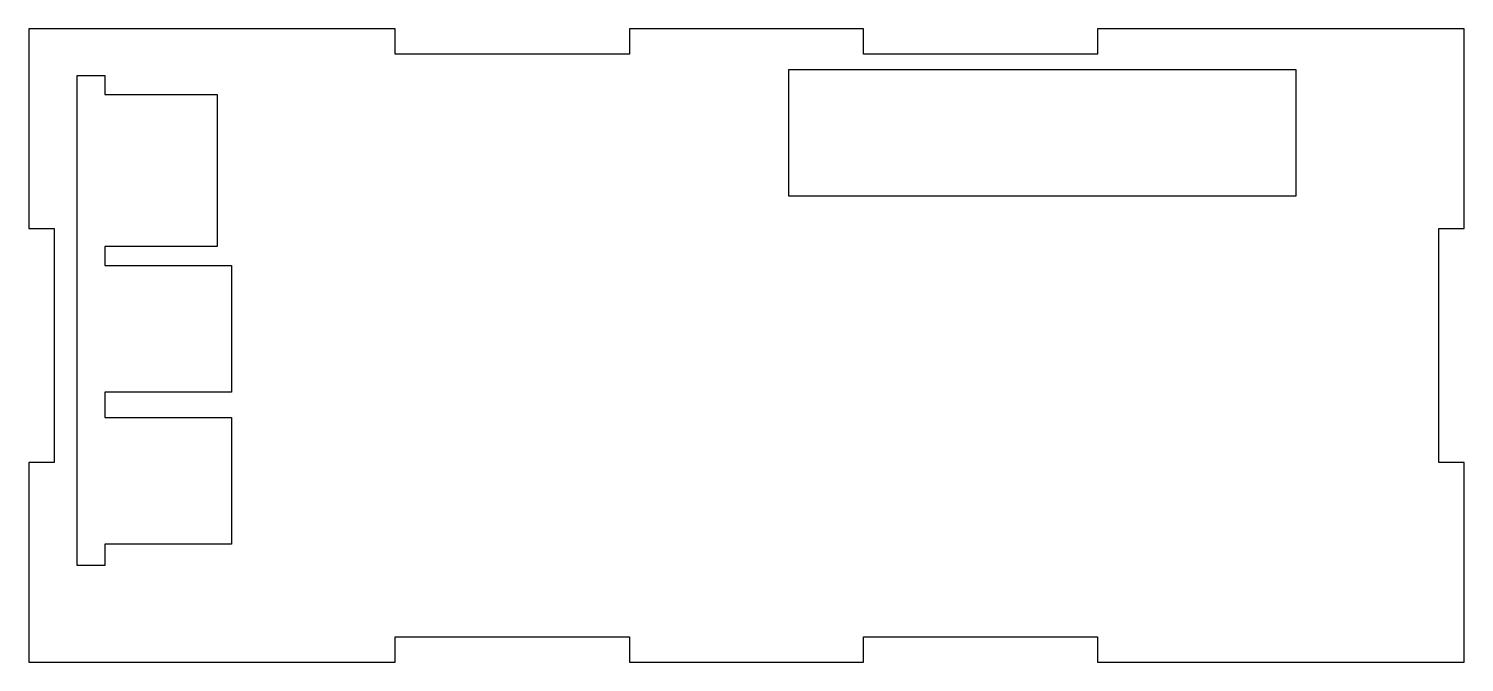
# Model space of a CAD drawing. Header units: millimetres. Extents: x -557 to -387, y -3 to 72.
import ezdxf

# ---------------------------------------------------------------- set-up
doc = ezdxf.new("R2010")
doc.units = ezdxf.units.MM
doc.layers.get('0').update_dxf_attribs({"linetype": 'CONTINUOUS'})

msp = doc.modelspace()

# ---------------------------------------------------------------- linework, layer by layer
for p, q in [((-513.62, 71.78, 0), (-557.03, 71.78, 0)), ((-557.03, 71.78, 0), (-557.03, 48.14, 0)), ((-513.62, 68.78, 0), (-513.62, 71.78, 0)), ((-458.17, 71.78, 0), (-485.89, 71.78, 0)), ((-485.89, 71.78, 0), (-485.89, 68.78, 0)), ((-458.17, 68.78, 0), (-458.17, 71.78, 0)), ((-387.03, 71.78, 0), (-430.45, 71.78, 0)), ((-430.45, 71.78, 0), (-430.45, 68.78, 0)), ((-387.03, 48.14, 0), (-387.03, 71.78, 0)), ((-485.89, 68.78, 0), (-513.62, 68.78, 0)), ((-430.45, 68.78, 0), (-458.17, 68.78, 0)), ((-467, 66.94, 0), (-407, 66.94, 0)), ((-467, 51.94, 0), (-467, 66.94, 0)), ((-407, 66.94, 0), (-407, 51.94, 0)), ((-551.3, 8.24, 0), (-551.3, 66.24, 0)), ((-551.3, 66.24, 0), (-548, 66.24, 0)), ((-548, 66.24, 0), (-548, 63.99, 0)), ((-548, 63.99, 0), (-534.7, 63.99, 0)), ((-534.7, 63.99, 0), (-534.7, 45.99, 0)), ((-407, 51.94, 0), (-467, 51.94, 0)), ((-557.03, 48.14, 0), (-554.03, 48.14, 0)), ((-554.03, 48.14, 0), (-554.03, 20.41, 0)), ((-390.03, 20.41, 0), (-390.03, 48.14, 0)), ((-390.03, 48.14, 0), (-387.03, 48.14, 0)), ((-534.7, 45.99, 0), (-548, 45.99, 0)), ((-548, 45.99, 0), (-548, 43.74, 0)), ((-548, 43.74, 0), (-533, 43.74, 0)), ((-533, 43.74, 0), (-533, 28.74, 0)), ((-533, 28.74, 0), (-548, 28.74, 0)), ((-548, 28.74, 0), (-548, 25.74, 0)), ((-548, 25.74, 0), (-533, 25.74, 0)), ((-533, 25.74, 0), (-533, 10.74, 0)), ((-554.03, 20.41, 0), (-557.03, 20.41, 0)), ((-557.03, 20.41, 0), (-557.03, -3.22, 0)), ((-387.03, 20.41, 0), (-390.03, 20.41, 0)), ((-387.03, -3.22, 0), (-387.03, 20.41, 0)), ((-548, 10.74, 0), (-548, 8.24, 0)), ((-533, 10.74, 0), (-548, 10.74, 0)), ((-548, 8.24, 0), (-551.3, 8.24, 0)), ((-513.62, -3.22, 0), (-513.62, -0.22, 0)), ((-513.62, -0.22, 0), (-485.89, -0.22, 0)), ((-485.89, -0.22, 0), (-485.89, -3.22, 0)), ((-458.17, -3.22, 0), (-458.17, -0.22, 0)), ((-458.17, -0.22, 0), (-430.45, -0.22, 0)), ((-430.45, -0.22, 0), (-430.45, -3.22, 0)), ((-557.03, -3.22, 0), (-513.62, -3.22, 0)), ((-485.89, -3.22, 0), (-458.17, -3.22, 0)), ((-430.45, -3.22, 0), (-387.03, -3.22, 0))]:
    msp.add_line(p, q)

doc.saveas('drawing.dxf')
